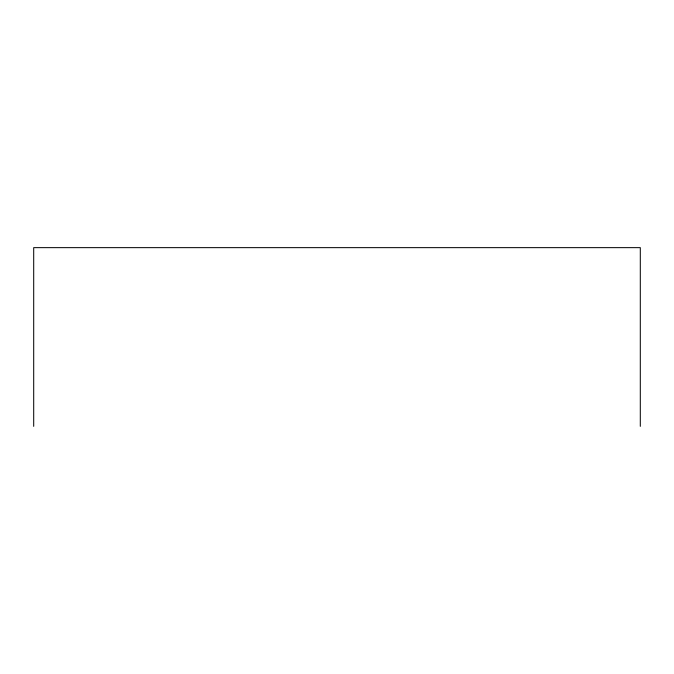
<?xml version="1.0" encoding="UTF-8"?>
<svg xmlns="http://www.w3.org/2000/svg" width="674" height="674" viewBox="0 0 674 674"><rect width="100%" height="100%" fill="white"/><g stroke="black" fill="none" stroke-linecap="round" stroke-linejoin="round"><path stroke-width="1.01" d="M640.3 426.356L640.3 247.644L33.7 247.644L33.7 426.356"/></g></svg>
